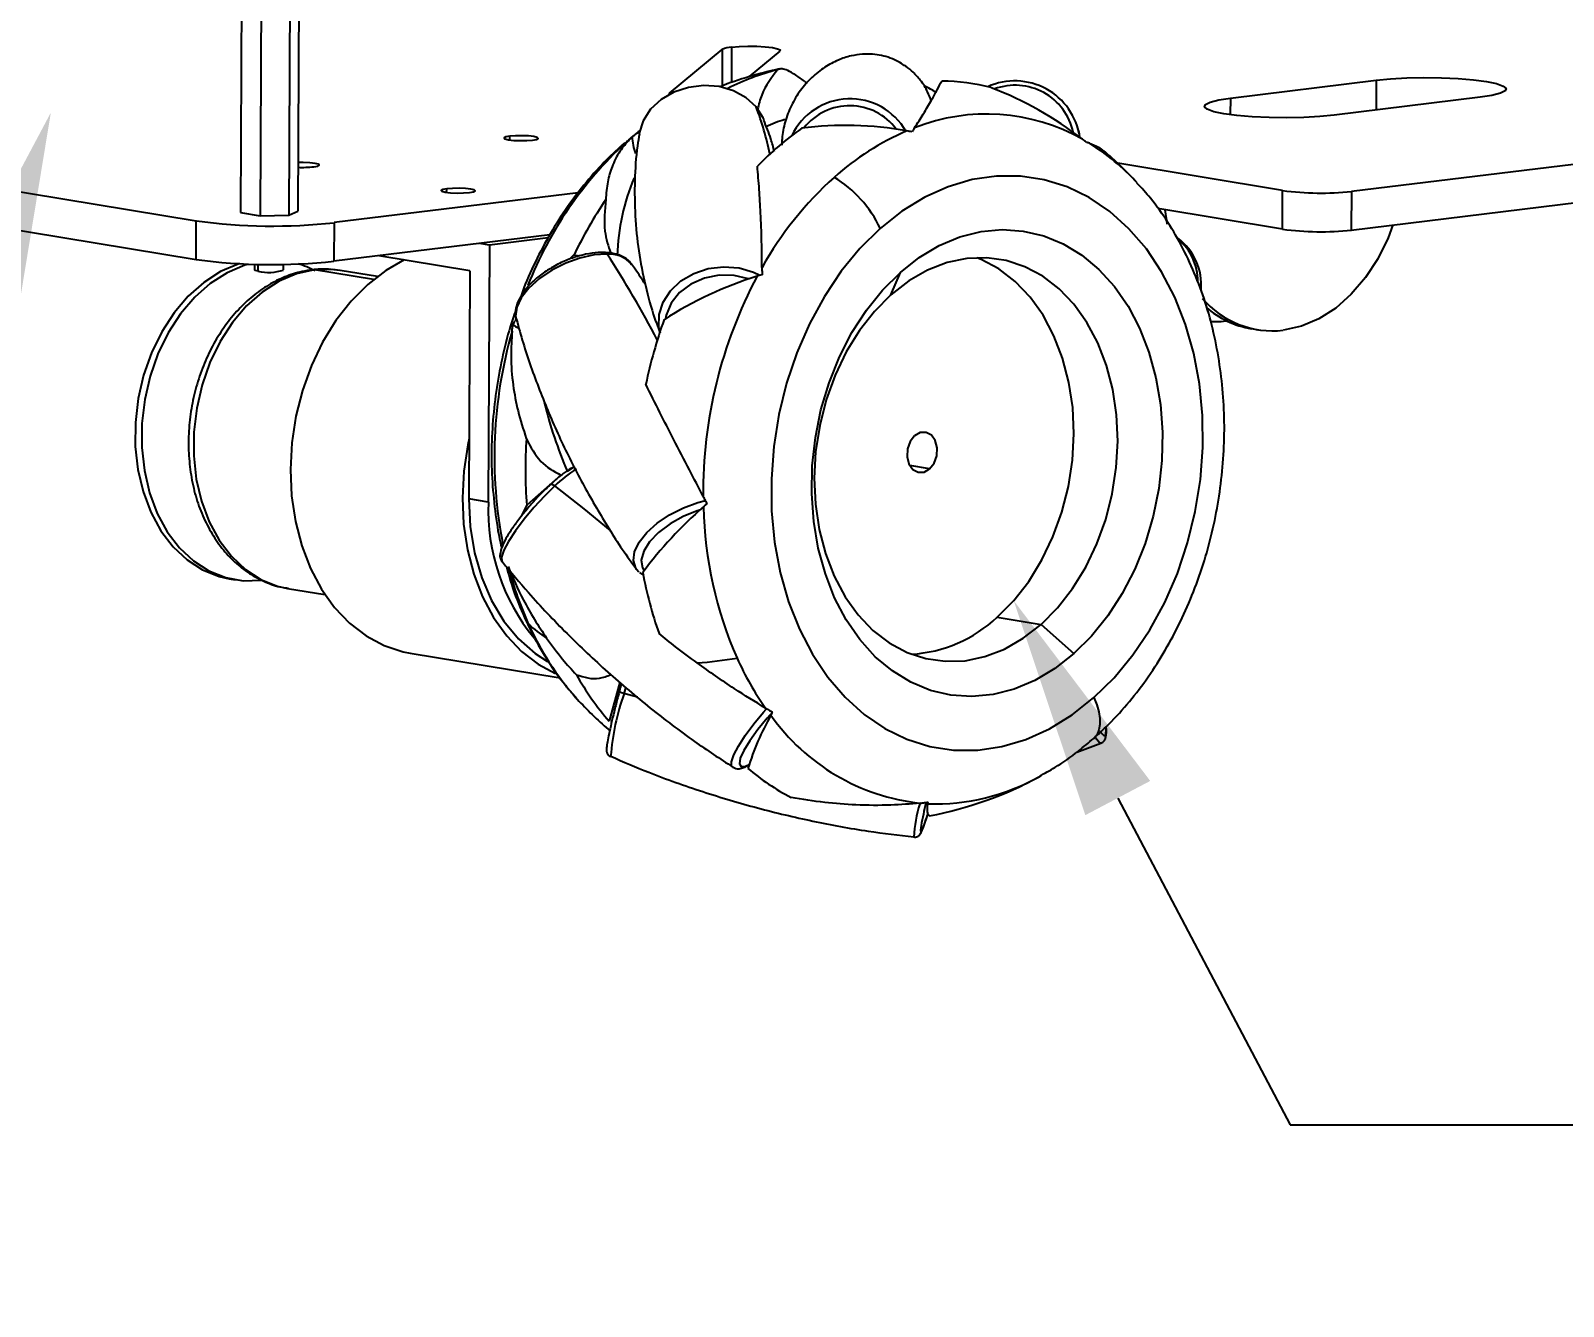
# Model space of a CAD drawing. Header units: inches. Extents: x 2.48 to 6.21, y 4.28 to 6.18.
# Drawn here: x 3.729 to 4.965, y 4.284 to 5.312 of the extents above; entities that cross this region are included whole.
import ezdxf
from ezdxf import colors
from ezdxf.entities.mleader import LeaderData, LeaderLine
from ezdxf.math import Vec2, Vec3

# ---------------------------------------------------------------- set-up
doc = ezdxf.new("R2010")
doc.units = ezdxf.units.IN
doc.header["$MEASUREMENT"] = 0

msp = doc.modelspace()

# ---------------------------------------------------------------- linework, layer by layer
at = {"color": 7, "linetype": 'Continuous', "lineweight": 25}
for p, q in [((3.8999, 5.5427), (3.8981, 5.1656)), ((3.9156, 5.5401), (3.9138, 5.163)), ((3.9387, 5.5363), (3.9369, 5.1635)), ((3.9461, 5.5351), (3.9444, 5.1667)), ((3.0249, 5.2971), (3.8624, 5.1589)), ((4.2441, 5.2618), (4.2865, 5.297)), ((4.3331, 5.2957), (4.3084, 5.2752)), ((3.0248, 5.2659), (3.8623, 5.1278)), ((4.6964, 5.2579), (4.814, 5.2723)), ((4.2438, 5.2612), (4.2441, 5.2618)), ((4.8978, 5.2585), (4.7801, 5.2441)), ((4.7941, 5.1827), (5.3235, 5.2474)), ((4.2198, 5.2309), (4.2171, 5.2291)), ((4.7385, 5.1834), (4.6055, 5.2053)), ((4.7939, 5.1515), (5.3234, 5.2162)), ((4.1704, 5.1816), (3.9736, 5.1575)), ((4.7384, 5.1522), (4.7385, 5.1834)), ((4.7941, 5.1827), (4.7939, 5.1515)), ((4.7384, 5.1522), (4.6379, 5.1688)), ((3.8623, 5.1278), (3.8624, 5.1589)), ((3.8981, 5.1656), (3.9138, 5.163)), ((3.9138, 5.163), (3.9369, 5.1635)), ((3.9369, 5.1635), (3.9444, 5.1667)), ((3.9736, 5.1575), (3.9734, 5.1263)), ((4.1476, 5.1476), (3.9734, 5.1263)), ((4.1463, 5.1452), (4.0989, 5.1394)), ((4.0831, 5.1186), (4.0096, 5.1307)), ((4.0989, 5.1394), (4.0911, 5.1407)), ((4.0989, 5.1394), (4.0979, 4.9321)), ((4.1667, 5.1311), (4.1636, 5.1282)), ((4.1715, 5.1305), (4.1667, 5.1311)), ((3.9092, 5.1239), (3.9092, 5.1194)), ((3.9328, 5.1193), (3.9328, 5.1238)), ((4.0084, 5.114), (3.9783, 5.119)), ((4.0831, 5.1186), (4.0822, 4.9347)), ((4.4226, 5.0993), (4.4302, 5.1173)), ((4.7133, 5.072), (4.7186, 5.0711)), ((4.1671, 4.9607), (4.1616, 4.9568)), ((4.1565, 4.954), (4.1289, 4.9296)), ((4.0979, 4.9321), (4.0822, 4.9347)), ((3.8889, 4.8704), (3.8941, 4.8695)), ((4.2193, 4.8758), (4.2174, 4.8779)), ((4.2199, 4.8753), (4.2232, 4.8729)), ((3.936, 4.8626), (3.9661, 4.8577)), ((4.5083, 4.8394), (4.5437, 4.8335)), ((4.5437, 4.8335), (4.5701, 4.81)), ((4.0349, 4.8104), (4.1558, 4.7905)), ((4.2039, 4.787), (4.1953, 4.7555)), ((4.1686, 4.7745), (4.171, 4.7718)), ((4.5725, 4.7305), (4.5919, 4.7379))]:
    msp.add_line(p, q, dxfattribs=at)
at = {"color": 8, "linetype": 'Continuous', "lineweight": 25}
for p, q in [((4.2865, 5.297), (4.2864, 5.2677)), ((4.2941, 5.2989), (4.294, 5.2705)), ((4.814, 5.2723), (4.8139, 5.2482)), ((4.2441, 5.2618), (4.2441, 5.261)), ((4.6964, 5.2579), (4.6963, 5.2445)), ((4.2199, 5.2313), (4.2171, 5.2291)), ((4.1152, 5.2241), (4.1152, 5.2271)), ((4.2058, 5.2199), (4.2084, 5.2217)), ((4.0643, 5.1818), (4.0644, 5.1848)), ((3.9122, 5.1183), (3.9122, 5.1238)), ((3.9558, 5.1194), (3.9578, 5.1194)), ((4.0053, 5.1116), (3.9578, 5.1194)), ((4.1203, 5.0806), (4.1195, 5.078)), ((4.4538, 4.959), (4.4378, 4.9616)), ((4.2034, 4.7788), (4.2028, 4.779)), ((4.2087, 4.783), (4.2073, 4.7778)), ((4.2181, 4.775), (4.2073, 4.7778))]:
    msp.add_line(p, q, dxfattribs=at)
at = {"color": 7, "linetype": 'Continuous', "lineweight": 25, "flags": 128}
for points in [[(4.2941, 5.2989), (4.3002, 5.2995), (4.3072, 5.2997), (4.3144, 5.2996), (4.3213, 5.2992), (4.327, 5.2986), (4.3311, 5.2977), (4.3332, 5.2967), (4.3331, 5.2957)], [(4.3139, 5.2508), (4.3058, 5.2582), (4.2956, 5.2638), (4.284, 5.2671), (4.2717, 5.2681), (4.2593, 5.2665), (4.2475, 5.2626), (4.2372, 5.2566), (4.2287, 5.2488), (4.2228, 5.2396), (4.2196, 5.2296), (4.2195, 5.2291)], [(4.814, 5.2723), (4.8256, 5.2734), (4.8386, 5.2741), (4.8525, 5.2744), (4.8666, 5.2742), (4.8801, 5.2736), (4.8925, 5.2726), (4.903, 5.2712), (4.9111, 5.2695), (4.9165, 5.2676), (4.9188, 5.2656), (4.918, 5.2636), (4.9141, 5.2617), (4.9072, 5.26), (4.8978, 5.2585)], [(4.7801, 5.2441), (4.7686, 5.243), (4.7556, 5.2423), (4.7417, 5.242), (4.7276, 5.2422), (4.714, 5.2428), (4.7017, 5.2439), (4.6912, 5.2453), (4.6831, 5.2469), (4.6777, 5.2488), (4.6754, 5.2508), (4.6762, 5.2528), (4.6801, 5.2547), (4.687, 5.2565), (4.6964, 5.2579)], [(4.3203, 5.2402), (4.3195, 5.2419), (4.3139, 5.2508)], [(4.1152, 5.2271), (4.112, 5.2265), (4.1106, 5.2257), (4.1113, 5.225), (4.1141, 5.2243), (4.1184, 5.2238), (4.1236, 5.2236), (4.1289, 5.2237), (4.1335, 5.224)], [(4.1335, 5.224), (4.1368, 5.2246), (4.1381, 5.2254), (4.1374, 5.2261), (4.1347, 5.2268), (4.1304, 5.2273), (4.1252, 5.2275), (4.1198, 5.2274), (4.1152, 5.2271)], [(3.9571, 5.2025), (3.9603, 5.2031), (3.9616, 5.2038), (3.9609, 5.2046), (3.9582, 5.2052), (3.9539, 5.2057), (3.9487, 5.2059), (3.9446, 5.2059)], [(4.5863, 4.7745), (4.6027, 4.7906), (4.6178, 4.809), (4.6315, 4.8293), (4.6434, 4.8513), (4.6536, 4.8746), (4.6619, 4.8992), (4.6681, 4.9245), (4.6722, 4.9503), (4.6742, 4.9763), (4.6739, 5.0021), (4.6715, 5.0275), (4.6669, 5.052), (4.6602, 5.0754), (4.6515, 5.0975), (4.6409, 5.1178), (4.6286, 5.1362), (4.6146, 5.1524), (4.5992, 5.1663), (4.5825, 5.1776), (4.5648, 5.1862), (4.5463, 5.192), (4.5272, 5.195), (4.5078, 5.195), (4.4882, 5.1921), (4.4688, 5.1864), (4.4499, 5.1779), (4.4315, 5.1666), (4.414, 5.1528)], [(4.0644, 5.1848), (4.0611, 5.1842), (4.0598, 5.1834), (4.0605, 5.1827), (4.0632, 5.182), (4.0675, 5.1815), (4.0727, 5.1813), (4.078, 5.1814), (4.0827, 5.1817)], [(4.0827, 5.1817), (4.0859, 5.1823), (4.0873, 5.1831), (4.0865, 5.1838), (4.0838, 5.1845), (4.0795, 5.185), (4.0743, 5.1852), (4.069, 5.1851), (4.0644, 5.1848)], [(4.6455, 5.1562), (4.645, 5.1591), (4.6437, 5.1678)], [(4.8274, 5.1556), (4.8235, 5.1453), (4.8152, 5.1284), (4.8053, 5.1131), (4.7939, 5.0997), (4.7813, 5.0886), (4.7677, 5.0799), (4.7536, 5.0739), (4.7391, 5.0707)], [(4.414, 5.1528), (4.3976, 5.1366), (4.3825, 5.1183), (4.3689, 5.098), (4.3569, 5.076), (4.3467, 5.0526), (4.3384, 5.0281), (4.3322, 5.0028), (4.3281, 4.977), (4.3262, 4.951), (4.3264, 4.9252), (4.3288, 4.8998), (4.3334, 4.8753), (4.3401, 4.8518), (4.3488, 4.8298), (4.3594, 4.8095), (4.3717, 4.7911), (4.3857, 4.7748), (4.4011, 4.761), (4.4178, 4.7497), (4.4355, 4.7411), (4.454, 4.7352), (4.4731, 4.7323), (4.4926, 4.7323), (4.5121, 4.7351), (4.5315, 4.7409), (4.5504, 4.7494), (4.5688, 4.7607), (4.5863, 4.7745)], [(4.4302, 5.1173), (4.4455, 5.1293), (4.4616, 5.1389), (4.4783, 5.1459), (4.4953, 5.1502), (4.5124, 5.1519), (4.5293, 5.1507), (4.5458, 5.1469), (4.5616, 5.1404), (4.5765, 5.1313), (4.5903, 5.1198), (4.6028, 5.106), (4.6138, 5.0901), (4.6231, 5.0723), (4.6307, 5.053), (4.6363, 5.0324), (4.6399, 5.0108), (4.6415, 4.9885), (4.6411, 4.9658), (4.6386, 4.9431), (4.6341, 4.9207), (4.6276, 4.8989), (4.6192, 4.8781), (4.6092, 4.8585), (4.5975, 4.8404), (4.5844, 4.8242), (4.5701, 4.81)], [(3.8974, 5.1244), (3.8962, 5.124), (3.882, 5.118), (3.8685, 5.1093), (3.8559, 5.0981), (3.8445, 5.0848), (3.8345, 5.0695), (3.8263, 5.0526), (3.8199, 5.0345), (3.8156, 5.0156), (3.8133, 4.9964), (3.8132, 4.9771), (3.8153, 4.9584), (3.8195, 4.9406), (3.8257, 4.924), (3.8338, 4.9091), (3.8436, 4.8962), (3.8549, 4.8856), (3.8674, 4.8776), (3.8809, 4.8722), (3.8889, 4.8704)], [(3.9046, 5.124), (3.9014, 5.1231), (3.8873, 5.1171), (3.8737, 5.1084), (3.8611, 5.0973), (3.8497, 5.0839), (3.8398, 5.0686), (3.8315, 5.0517), (3.8252, 5.0336), (3.8208, 5.0148), (3.8185, 4.9955), (3.8184, 4.9763), (3.8205, 4.9575), (3.8247, 4.9397), (3.8309, 4.9231), (3.839, 4.9083), (3.8488, 4.8954), (3.8601, 4.8848), (3.8726, 4.8767), (3.8861, 4.8713), (3.9002, 4.8688), (3.9147, 4.8691)], [(3.9122, 5.1183), (3.9098, 5.1189), (3.9092, 5.1194)], [(4.0299, 5.1274), (4.0153, 5.119), (4.0007, 5.1077), (3.9873, 5.0942), (3.975, 5.0786), (3.9643, 5.0612), (3.9552, 5.0423), (3.948, 5.0222), (3.9427, 5.0013), (3.9395, 4.9799), (3.9383, 4.9584), (3.9393, 4.9372), (3.9423, 4.9166), (3.9474, 4.897), (3.9545, 4.8786), (3.9634, 4.8619), (3.9739, 4.8471), (3.986, 4.8345), (3.9994, 4.8243), (4.0139, 4.8166), (4.0291, 4.8115), (4.0349, 4.8104)], [(4.5437, 4.8335), (4.557, 4.8469), (4.5691, 4.8624), (4.5797, 4.8796), (4.5887, 4.8984), (4.5959, 4.9182), (4.6011, 4.9389), (4.6043, 4.9601), (4.6055, 4.9814), (4.6045, 5.0024), (4.6015, 5.0229), (4.5965, 5.0423), (4.5895, 5.0605), (4.5807, 5.077), (4.5702, 5.0916), (4.5582, 5.1042), (4.545, 5.1143), (4.5307, 5.1219), (4.5156, 5.1269), (4.4999, 5.1291), (4.4839, 5.1285), (4.4679, 5.1252), (4.4522, 5.1191), (4.437, 5.1105), (4.4226, 5.0993)], [(4.5083, 4.8394), (4.5216, 4.8528), (4.5337, 4.8682), (4.5444, 4.8855), (4.5533, 4.9042), (4.5605, 4.9241), (4.5657, 4.9448), (4.569, 4.966), (4.5701, 4.9872), (4.5692, 5.0083), (4.5661, 5.0287), (4.5611, 5.0481), (4.5541, 5.0663), (4.5453, 5.0828), (4.5348, 5.0975), (4.5229, 5.11), (4.5096, 5.1201), (4.4953, 5.1278), (4.4918, 5.1292)], [(4.5701, 4.81), (4.5548, 4.798), (4.5387, 4.7884), (4.522, 4.7814), (4.505, 4.7771), (4.4879, 4.7754), (4.471, 4.7765), (4.4545, 4.7804), (4.4387, 4.7869), (4.4238, 4.796), (4.41, 4.8075), (4.3975, 4.8213), (4.3865, 4.8372), (4.3772, 4.8549), (4.3697, 4.8743), (4.364, 4.8949), (4.3604, 4.9165), (4.3588, 4.9388), (4.3592, 4.9615), (4.3617, 4.9842), (4.3662, 5.0066), (4.3727, 5.0284), (4.3811, 5.0492), (4.3911, 5.0688), (4.4028, 5.0868), (4.4159, 5.1031), (4.4302, 5.1173)], [(4.4226, 5.0993), (4.4093, 5.0859), (4.3972, 5.0705), (4.3865, 5.0533), (4.3776, 5.0345), (4.3704, 5.0147), (4.3652, 4.9939), (4.3619, 4.9728), (4.3608, 4.9515), (4.3617, 4.9304), (4.3648, 4.91), (4.3698, 4.8906), (4.3768, 4.8724), (4.3856, 4.8559), (4.3961, 4.8412), (4.4081, 4.8287), (4.4213, 4.8186), (4.4356, 4.811), (4.4507, 4.806), (4.4664, 4.8038), (4.4824, 4.8043), (4.4984, 4.8077), (4.5141, 4.8137), (4.5293, 4.8224), (4.5437, 4.8335)], [(4.0825, 4.9833), (4.0814, 4.9784), (4.0782, 4.957), (4.077, 4.9356), (4.078, 4.9143), (4.081, 4.8937), (4.0861, 4.8741), (4.0932, 4.8557), (4.1021, 4.839), (4.1127, 4.8243), (4.1247, 4.8116), (4.1381, 4.8014), (4.152, 4.7939)], [(4.4417, 4.9856), (4.4381, 4.981), (4.436, 4.975), (4.4356, 4.9687), (4.4371, 4.9629), (4.4403, 4.9585), (4.4445, 4.9562), (4.4493, 4.9564), (4.4538, 4.959)], [(4.4538, 4.959), (4.4574, 4.9636), (4.4596, 4.9695), (4.4599, 4.9759), (4.4584, 4.9817), (4.4553, 4.9861), (4.451, 4.9883), (4.4462, 4.9882), (4.4417, 4.9856)], [(4.1476, 4.9458), (4.1478, 4.9462), (4.1481, 4.9464), (4.1485, 4.9465), (4.149, 4.9465), (4.1496, 4.9464), (4.1502, 4.9461), (4.1509, 4.9457), (4.1516, 4.9452)], [(4.0822, 4.9347), (4.0833, 4.9126), (4.0868, 4.8913), (4.0926, 4.8712), (4.1005, 4.8527), (4.1105, 4.8361), (4.1223, 4.8218), (4.1357, 4.8101), (4.1456, 4.8037)], [(4.1289, 4.9296), (4.1258, 4.9236), (4.1247, 4.9212)], [(4.4538, 4.6792), (4.4536, 4.6792), (4.4531, 4.6794), (4.4527, 4.68), (4.4524, 4.6811), (4.4522, 4.6825), (4.4522, 4.6843), (4.4522, 4.6865), (4.4523, 4.689)]]:
    msp.add_lwpolyline(points, dxfattribs=at)
at = {"color": 8, "linetype": 'Continuous', "lineweight": 25, "flags": 128}
for points in [[(4.1937, 5.132), (4.1832, 5.1314), (4.1718, 5.1289), (4.1603, 5.1247), (4.1491, 5.1191), (4.1391, 5.1123), (4.1307, 5.1047), (4.1245, 5.0969), (4.1208, 5.0892), (4.1199, 5.0821), (4.1204, 5.0791)], [(3.9578, 5.1194), (3.9433, 5.1162), (3.9291, 5.1102), (3.9156, 5.1015), (3.903, 5.0904), (3.8916, 5.077), (3.8816, 5.0617), (3.8734, 5.0448), (3.867, 5.0267), (3.8627, 5.0079), (3.8604, 4.9886), (3.8603, 4.9694), (3.8624, 4.9506), (3.8666, 4.9328), (3.8728, 4.9162), (3.8809, 4.9014), (3.8907, 4.8885), (3.902, 4.8779), (3.9145, 4.8698), (3.928, 4.8644), (3.936, 4.8626)], [(3.9783, 5.119), (3.9722, 5.1197), (3.9578, 5.1194)], [(4.2362, 5.0692), (4.2354, 5.0733), (4.2356, 5.0835), (4.2388, 5.0934), (4.2448, 5.1026), (4.2532, 5.1105), (4.2636, 5.1165), (4.2753, 5.1204), (4.2877, 5.1219), (4.3001, 5.121), (4.3117, 5.1176), (4.3169, 5.1152)], [(4.3078, 5.1121), (4.2963, 5.1149), (4.2841, 5.1151), (4.2722, 5.1127), (4.2613, 5.1079), (4.2521, 5.101), (4.2453, 5.0924), (4.2414, 5.0829), (4.2408, 5.08)], [(4.1516, 4.9452), (4.1431, 4.9369), (4.1346, 4.9278), (4.1267, 4.9183), (4.1198, 4.909), (4.1143, 4.9005), (4.1105, 4.8933), (4.1086, 4.8878), (4.1088, 4.8843), (4.1091, 4.8838)], [(4.1964, 4.9092), (4.1752, 4.9266), (4.1516, 4.9452)], [(4.2174, 4.8779), (4.2168, 4.8789), (4.2149, 4.885), (4.2159, 4.8921), (4.2195, 4.8998), (4.2257, 4.9076), (4.2341, 4.9152), (4.2441, 4.922), (4.2553, 4.9276), (4.2669, 4.9318), (4.273, 4.9334)], [(4.2683, 4.9256), (4.2664, 4.925), (4.2551, 4.9206), (4.2445, 4.9147), (4.2352, 4.9077), (4.2279, 4.9002), (4.2232, 4.8925), (4.2212, 4.8853), (4.2223, 4.8791), (4.2235, 4.8768)], [(4.5863, 4.7745), (4.5886, 4.7686), (4.5902, 4.763), (4.5911, 4.7577), (4.5911, 4.7528), (4.5903, 4.7486), (4.5888, 4.7449), (4.5865, 4.742), (4.5862, 4.7417)], [(4.2949, 4.7184), (4.2941, 4.7193), (4.2939, 4.7228), (4.2958, 4.7283), (4.2996, 4.7355), (4.3051, 4.744), (4.312, 4.7533), (4.3199, 4.7627), (4.322, 4.7651)], [(4.327, 4.7628), (4.3228, 4.758), (4.3152, 4.7487), (4.3088, 4.7398), (4.304, 4.732), (4.3011, 4.7256), (4.3004, 4.7212), (4.3018, 4.7191), (4.3053, 4.7194), (4.3082, 4.7207)], [(4.592, 4.7466), (4.5926, 4.7455), (4.5946, 4.7436), (4.5958, 4.7447), (4.5963, 4.7489), (4.5962, 4.7507)], [(4.592, 4.7377), (4.5909, 4.738), (4.5887, 4.7408), (4.5878, 4.7425)], [(4.4469, 4.6714), (4.4464, 4.6676), (4.4466, 4.6659), (4.4476, 4.6672), (4.4493, 4.6716), (4.4517, 4.6787), (4.4524, 4.6809)]]:
    msp.add_lwpolyline(points, dxfattribs=at)
at = {"color": 7, "linetype": 'Continuous', "lineweight": 25}
for centre, radius, start, end in [((4.2948, 5.28), 0.0189, 92.2672, 116.0904), ((4.396, 4.9808), 0.3071, 101.8694, 111.2518), ((4.3797, 5.0906), 0.1962, 104.328, 116.8444), ((4.3688, 5.11), 0.1772, 59.4938, 62.7469), ((4.4623, 5.1074), 0.1642, 75.4527, 89.552), ((4.5225, 5.2188), 0.0529, 8.4086, 114.4025), ((4.4003, 4.9972), 0.2881, 52.1499, 69.0213), ((4.3896, 5.2054), 0.0519, 29.6594, 154.5005), ((4.4998, 5.0873), 0.1577, 60.6259, 111.6359), ((4.5018, 5.0214), 0.2605, 125.4661, 135.8242), ((4.3859, 4.9571), 0.2788, 79.7686, 97.2825), ((4.5202, 5.0341), 0.2147, 113.2411, 131.8955), ((4.3704, 5.0385), 0.2445, 130.5101, 131.4788), ((4.2518, 5.2274), 0.0379, 180.9569, 202.0198), ((4.396, 4.9808), 0.3071, 42.8913, 49.8409), ((3.9482, 5.2864), 0.0844, 267.4901, 275.9915), ((4.5689, 4.9803), 0.2873, 131.9543, 150.5821), ((4.3277, 5.1122), 0.0954, 25.2328, 59.0463), ((4.7692, 5.4097), 0.2284, 262.2677, 276.2483), ((4.4822, 4.9793), 0.35, 145.8021, 154.3071), ((3.9239, 5.6115), 0.4568, 262.2677, 276.2483), ((4.625, 5.1069), 0.0479, 355.3748, 52.5719), ((4.7691, 5.3785), 0.2284, 262.2677, 276.2483), ((3.9237, 5.5804), 0.4568, 262.2677, 276.2483), ((3.9206, 5.1562), 0.0389, 257.4193, 288.2584), ((3.9242, 5.0536), 0.0734, 62.457, 74.002), ((4.409, 4.8148), 0.314, 107.4758, 122.6372), ((4.6416, 4.9401), 0.3704, 151.9438, 180.542), ((4.7309, 5.1459), 0.0757, 220.8507, 276.1868), ((4.7263, 5.1467), 0.0759, 229.1534, 260.121), ((4.131, 5.0897), 0.0194, 227.2808, 242.419), ((4.6155, 4.945), 0.3991, 160.3463, 168.1391), ((4.519, 4.959), 0.3912, 176.417, 184.3134), ((4.2603, 4.9259), 0.1625, 177.8156, 219.4069), ((4.489, 4.6782), 0.3315, 131.0354, 143.4972), ((4.5906, 4.9354), 0.3193, 181.2764, 203.844), ((4.5498, 4.9361), 0.3329, 190.4989, 199.2942), ((4.1886, 4.8933), 0.0832, 225.3852, 238.3599), ((4.4322, 4.9207), 0.1114, 273.5602, 313.087), ((4.2317, 5.2294), 0.4283, 274.6219, 278.9696), ((4.5232, 4.9079), 0.2466, 204.3286, 215.1264), ((4.3797, 4.9133), 0.2427, 209.7125, 220.5723), ((4.396, 4.9808), 0.3071, 222.8913, 229.4217), ((3.9113, 3.6663), 1.1502, 75.0847, 75.2884), ((4.5197, 4.6513), 0.2225, 150.6619, 162.6891), ((4.4648, 4.8589), 0.1705, 215.3269, 263.6978), ((4.4272, 4.8586), 0.1852, 229.6205, 242.6296), ((4.396, 4.9808), 0.3071, 280.8508, 298.3759), ((4.7509, 4.6168), 0.3088, 166.3558, 169.8241)]:
    msp.add_arc(centre, radius, start, end, dxfattribs=at)
at = {"color": 8, "linetype": 'Continuous', "lineweight": 25}
for centre, radius, start, end in [((4.5228, 5.2203), 0.0479, 12.1062, 110.3773), ((4.063, 5.1571), 0.2679, 12.0002, 20.4801), ((4.3893, 5.2048), 0.0469, 36.7239, 141.7376), ((4.3682, 5.1362), 0.1089, 106.6864, 115.2006), ((4.4175, 4.9941), 0.309, 132.5694, 158.57), ((4.4851, 5.0644), 0.1849, 42.6241, 58.1372), ((4.3806, 5.1246), 0.1789, 157.2977, 177.9644), ((4.6261, 5.1102), 0.044, 359.9068, 49.7526), ((4.1914, 5.1308), 0.00262, 28.9813, 84.8105), ((4.1954, 5.1078), 0.0243, 41.7383, 94.0246), ((3.5401, 4.7025), 0.7821, 27.4427, 33.3158), ((4.4694, 4.9685), 0.3666, 163.933, 191.1191), ((4.4773, 5.0935), 0.3439, 193.6102, 203.4076), ((4.2222, 4.8729), 0.1011, 121.8277, 134.3467), ((4.3936, 4.9534), 0.2892, 195.2365, 204.362), ((4.3429, 4.9289), 0.2329, 204.0227, 221.5502), ((4.3983, 4.7107), 0.2024, 160.6304, 175.375), ((4.4581, 4.8616), 0.1727, 268.075, 299.2955), ((4.5451, 4.6577), 0.104, 162.4734, 177.5642)]:
    msp.add_arc(centre, radius, start, end, dxfattribs=at)
at = {"color": 7, "linetype": 'Continuous', "lineweight": 25}
for points, knots in [([(4.4334, 5.2842), (4.4319, 5.2852), (4.4285, 5.2875), (4.422, 5.2903), (4.4147, 5.2924), (4.4071, 5.2934), (4.3989, 5.2934), (4.3896, 5.2919), (4.3793, 5.2885), (4.3686, 5.2827), (4.3583, 5.2745), (4.3492, 5.2641), (4.3419, 5.252), (4.3371, 5.2389), (4.3346, 5.228), (4.3347, 5.2217), (4.3347, 5.22)], [0, 0, 0, 0, 0.026842, 0.05939, 0.0925, 0.13021, 0.177108, 0.237607, 0.314466, 0.407114, 0.511404, 0.622207, 0.735584, 0.848849, 0.959868, 1, 1, 1, 1]), ([(4.3312, 5.2807), (4.3263, 5.2744), (4.319, 5.265), (4.316, 5.2527), (4.3151, 5.2487)], [0, 0, 0, 0, 0.678557, 1, 1, 1, 1]), ([(4.3529, 5.2714), (4.3505, 5.2732), (4.3453, 5.277), (4.3394, 5.2803), (4.3344, 5.2819), (4.3323, 5.2811), (4.3312, 5.2807)], [0, 0, 0, 0, 0.229806, 0.499362, 0.739492, 1, 1, 1, 1]), ([(4.4551, 5.2558), (4.4542, 5.2582), (4.4521, 5.2637), (4.4473, 5.2714), (4.4411, 5.2782), (4.4366, 5.2823), (4.4338, 5.284), (4.4334, 5.2842)], [0, 0, 0, 0, 0.242287, 0.567203, 0.795757, 0.9723, 1, 1, 1, 1]), ([(4.3529, 5.2714), (4.3533, 5.2711), (4.354, 5.2706), (4.3546, 5.2699), (4.3549, 5.2697)], [0, 0, 0, 0, 0.560231, 1, 1, 1, 1]), ([(4.4416, 5.2339), (4.4441, 5.2377), (4.4493, 5.2459), (4.4553, 5.2561), (4.4603, 5.2651), (4.4624, 5.2693), (4.4636, 5.2715)], [0, 0, 0, 0, 0.229806, 0.499362, 0.739492, 1, 1, 1, 1]), ([(4.2139, 5.2267), (4.2145, 5.2272), (4.2156, 5.228), (4.2166, 5.2287), (4.2171, 5.2291)], [0, 0, 0, 0, 0.559885, 1, 1, 1, 1]), ([(4.2204, 5.2317), (4.2196, 5.2312), (4.218, 5.2301), (4.2164, 5.2288), (4.2156, 5.2281)], [0, 0, 0, 0, 0.461037, 1, 1, 1, 1]), ([(4.2198, 5.2291), (4.2192, 5.2258), (4.2171, 5.2136), (4.2157, 5.1914), (4.216, 5.163), (4.2188, 5.1346), (4.2242, 5.107), (4.2302, 5.0847), (4.235, 5.0724), (4.2366, 5.0684)], [0, 0, 0, 0, 0.062145, 0.234167, 0.406955, 0.57947, 0.750823, 0.919952, 1, 1, 1, 1]), ([(4.3286, 5.2147), (4.3277, 5.2182), (4.3254, 5.2269), (4.3221, 5.2351), (4.32, 5.2401)], [0, 0, 0, 0, 0.39082, 1, 1, 1, 1]), ([(4.4396, 5.2306), (4.4388, 5.2307), (4.4374, 5.231), (4.4361, 5.2313), (4.4355, 5.2314)], [0, 0, 0, 0, 0.559882, 1, 1, 1, 1]), ([(4.4416, 5.2339), (4.4413, 5.2333), (4.4406, 5.2322), (4.4399, 5.2311), (4.4396, 5.2306)], [0, 0, 0, 0, 0.560231, 1, 1, 1, 1]), ([(4.575, 5.2262), (4.5747, 5.228), (4.5744, 5.2306), (4.5736, 5.2329), (4.5733, 5.2336)], [0, 0, 0, 0, 0.670843, 1, 1, 1, 1]), ([(4.2058, 5.2199), (4.2024, 5.2168), (4.1931, 5.2083), (4.1788, 5.1928), (4.1634, 5.1731), (4.1494, 5.1517), (4.1371, 5.1289), (4.1287, 5.111), (4.125, 5.1006), (4.1243, 5.0985)], [0, 0, 0, 0, 0.09709, 0.268116, 0.439547, 0.611518, 0.78381, 0.956264, 1, 1, 1, 1]), ([(4.2116, 5.2244), (4.2089, 5.2213), (4.2032, 5.2146), (4.1976, 5.2032), (4.1937, 5.1903), (4.193, 5.1809), (4.1926, 5.176)], [0, 0, 0, 0, 0.229806, 0.499362, 0.739492, 1, 1, 1, 1]), ([(4.2116, 5.2244), (4.212, 5.2249), (4.2128, 5.2257), (4.2136, 5.2264), (4.2139, 5.2267)], [0, 0, 0, 0, 0.560231, 1, 1, 1, 1]), ([(4.5803, 5.2221), (4.5798, 5.2226), (4.5787, 5.2235), (4.5776, 5.2243), (4.5772, 5.2247)], [0, 0, 0, 0, 0.559604, 1, 1, 1, 1]), ([(4.5827, 5.2215), (4.5823, 5.2216), (4.5815, 5.2218), (4.5807, 5.222), (4.5803, 5.2221)], [0, 0, 0, 0, 0.560231, 1, 1, 1, 1]), ([(4.5827, 5.2215), (4.5854, 5.2205), (4.5899, 5.2188), (4.5927, 5.2163), (4.5938, 5.2153)], [0, 0, 0, 0, 0.588837, 1, 1, 1, 1]), ([(4.3186, 5.1214), (4.3186, 5.1284), (4.3184, 5.1437), (4.3176, 5.1646), (4.3164, 5.185), (4.3154, 5.1968), (4.3149, 5.203)], [0, 0, 0, 0, 0.229806, 0.499362, 0.739492, 1, 1, 1, 1]), ([(4.5862, 4.7417), (4.5895, 4.7448), (4.5989, 4.7533), (4.6132, 4.7688), (4.6286, 4.7886), (4.6425, 4.8099), (4.6549, 4.8327), (4.6657, 4.8567), (4.6747, 4.8817), (4.6818, 4.9074), (4.6871, 4.9337), (4.6904, 4.9603), (4.6918, 4.987), (4.6912, 5.0136), (4.6885, 5.0398), (4.6839, 5.0655), (4.6774, 5.0904), (4.6688, 5.1142), (4.6584, 5.1368), (4.6462, 5.1579), (4.6337, 5.1756), (4.6247, 5.1854), (4.621, 5.1894)], [0, 0, 0, 0, 0.029185, 0.080594, 0.132125, 0.183818, 0.235608, 0.287447, 0.339304, 0.391174, 0.44306, 0.494972, 0.546921, 0.598918, 0.650974, 0.703092, 0.755264, 0.807457, 0.859615, 0.911661, 0.963495, 1, 1, 1, 1]), ([(4.1926, 5.176), (4.1918, 5.1674), (4.1902, 5.152), (4.1947, 5.1386), (4.1966, 5.1328)], [0, 0, 0, 0, 0.56431, 1, 1, 1, 1]), ([(4.1916, 5.1334), (4.1899, 5.1334), (4.1851, 5.1334), (4.1764, 5.1322), (4.1659, 5.1291), (4.1568, 5.1255), (4.1518, 5.1226), (4.15, 5.1215)], [0, 0, 0, 0, 0.129792, 0.37609, 0.621027, 0.864901, 1, 1, 1, 1]), ([(4.2134, 5.1235), (4.2129, 5.1244), (4.2113, 5.1271), (4.2065, 5.1302), (4.1998, 5.1327), (4.1943, 5.1332), (4.1916, 5.1334)], [0, 0, 0, 0, 0.128693, 0.413645, 0.709972, 1, 1, 1, 1]), ([(3.9558, 5.1194), (3.9531, 5.119), (3.9457, 5.1179), (3.9338, 5.1141), (3.9204, 5.1074), (3.9078, 5.0985), (3.8961, 5.0875), (3.8855, 5.0746), (3.8763, 5.0601), (3.8686, 5.0443), (3.8627, 5.0274), (3.8585, 5.0098), (3.8562, 4.9918), (3.8559, 4.9738), (3.8575, 4.9561), (3.861, 4.939), (3.8665, 4.9229), (3.8738, 4.9081), (3.8827, 4.8948), (3.8932, 4.8835), (3.905, 4.8743), (3.9179, 4.8676), (3.9284, 4.8637), (3.9347, 4.863), (3.9364, 4.8628)], [0, 0, 0, 0, 0.026941, 0.073266, 0.119886, 0.166996, 0.214551, 0.262434, 0.310516, 0.358699, 0.406919, 0.45516, 0.50343, 0.551743, 0.600115, 0.648558, 0.697066, 0.745579, 0.793994, 0.842152, 0.889877, 0.937038, 0.983633, 1, 1, 1, 1]), ([(3.9779, 5.1188), (3.9749, 5.1193), (3.9676, 5.1205), (3.9602, 5.1198), (3.9558, 5.1194)], [0, 0, 0, 0, 0.406955, 1, 1, 1, 1]), ([(4.15, 5.1215), (4.1485, 5.1207), (4.1437, 5.1182), (4.1366, 5.1127), (4.1292, 5.1056), (4.1236, 5.098), (4.1204, 5.0906), (4.1193, 5.0841), (4.1203, 5.0805), (4.1206, 5.0791)], [0, 0, 0, 0, 0.074016, 0.240521, 0.408028, 0.577347, 0.749036, 0.898912, 1, 1, 1, 1]), ([(4.2244, 5.1078), (4.2218, 5.1119), (4.2183, 5.1174), (4.2144, 5.1226), (4.2133, 5.124)], [0, 0, 0, 0, 0.734037, 1, 1, 1, 1]), ([(4.3186, 5.1214), (4.3186, 5.1203), (4.3186, 5.1184), (4.3187, 5.1164), (4.3187, 5.1155)], [0, 0, 0, 0, 0.560231, 1, 1, 1, 1]), ([(4.3187, 5.1155), (4.3179, 5.1153), (4.3166, 5.115), (4.3153, 5.1145), (4.3147, 5.1144)], [0, 0, 0, 0, 0.559604, 1, 1, 1, 1]), ([(4.1202, 5.087), (4.1193, 5.0846), (4.1154, 5.074), (4.1102, 5.0542), (4.1049, 5.028), (4.1016, 5.0014), (4.1002, 4.9747), (4.1008, 4.9481), (4.1036, 4.9219), (4.1063, 4.9041), (4.1086, 4.8955), (4.1087, 4.8951)], [0, 0, 0, 0, 0.039063, 0.175095, 0.311169, 0.447312, 0.583551, 0.719918, 0.856438, 0.993121, 1, 1, 1, 1]), ([(4.1171, 5.07), (4.1167, 5.0633), (4.1157, 5.0487), (4.1175, 5.0272), (4.1215, 5.005), (4.1261, 4.9908), (4.1285, 4.9834)], [0, 0, 0, 0, 0.229806, 0.499362, 0.739492, 1, 1, 1, 1]), ([(4.1171, 5.07), (4.1172, 5.071), (4.1174, 5.0728), (4.1177, 5.0746), (4.1178, 5.0754)], [0, 0, 0, 0, 0.560231, 1, 1, 1, 1]), ([(4.1178, 5.0754), (4.1181, 5.0759), (4.1186, 5.0768), (4.1192, 5.0776), (4.1195, 5.078)], [0, 0, 0, 0, 0.559604, 1, 1, 1, 1]), ([(4.1207, 5.0793), (4.1224, 5.073), (4.1276, 5.0538), (4.1389, 5.0223), (4.1545, 4.9852), (4.1724, 4.9492), (4.1924, 4.9148), (4.2076, 4.8911), (4.2166, 4.8793), (4.2176, 4.8779)], [0, 0, 0, 0, 0.087439, 0.267009, 0.44595, 0.624006, 0.800945, 0.976504, 1, 1, 1, 1]), ([(4.6803, 5.078), (4.6804, 5.0779), (4.685, 5.0773), (4.6896, 5.0779), (4.694, 5.0784)], [0, 0, 0, 0, 0.037912, 1, 1, 1, 1]), ([(4.2712, 4.9366), (4.2675, 4.9438), (4.2595, 4.9594), (4.2477, 4.982), (4.2359, 5.0051), (4.2287, 5.0196), (4.2249, 5.0271)], [0, 0, 0, 0, 0.229806, 0.499362, 0.739492, 1, 1, 1, 1]), ([(4.1285, 4.9834), (4.1321, 4.9767), (4.1391, 4.9632), (4.1507, 4.957), (4.1565, 4.954)], [0, 0, 0, 0, 0.500273, 1, 1, 1, 1]), ([(4.1672, 4.9606), (4.1654, 4.9597), (4.1616, 4.9577), (4.155, 4.9527), (4.1502, 4.9483), (4.1479, 4.9463)], [0, 0, 0, 0, 0.326684, 0.685302, 1, 1, 1, 1]), ([(4.1479, 4.9463), (4.1466, 4.945), (4.1428, 4.9415), (4.1364, 4.9349), (4.1291, 4.9265), (4.1223, 4.9181), (4.1165, 4.91), (4.1119, 4.9025), (4.1086, 4.8958), (4.1073, 4.891), (4.1072, 4.8868), (4.1086, 4.8848), (4.1092, 4.884)], [0, 0, 0, 0, 0.059714, 0.17403, 0.288209, 0.402425, 0.516968, 0.632412, 0.750008, 0.873614, 0.947553, 1, 1, 1, 1]), ([(4.2712, 4.9366), (4.2717, 4.9356), (4.2728, 4.9336), (4.2738, 4.9317), (4.2743, 4.9308)], [0, 0, 0, 0, 0.560231, 1, 1, 1, 1]), ([(4.2743, 4.9308), (4.2737, 4.9304), (4.2727, 4.9295), (4.2718, 4.9287), (4.2713, 4.9283)], [0, 0, 0, 0, 0.559604, 1, 1, 1, 1]), ([(4.1093, 4.884), (4.1162, 4.8757), (4.1327, 4.8557), (4.1611, 4.826), (4.1939, 4.7949), (4.2282, 4.7659), (4.2619, 4.7403), (4.2847, 4.7253), (4.2951, 4.7185)], [0, 0, 0, 0, 0.12962, 0.311561, 0.492442, 0.672259, 0.851, 1, 1, 1, 1]), ([(4.1126, 4.88), (4.1134, 4.8772), (4.1162, 4.866), (4.1232, 4.8475), (4.1335, 4.8248), (4.1458, 4.8038), (4.1575, 4.787), (4.1657, 4.7781), (4.1686, 4.7749)], [0, 0, 0, 0, 0.070823, 0.275668, 0.480378, 0.684648, 0.888087, 1, 1, 1, 1]), ([(4.1138, 4.8803), (4.1177, 4.8711), (4.1263, 4.8509), (4.1383, 4.8325), (4.1449, 4.8225)], [0, 0, 0, 0, 0.452901, 1, 1, 1, 1]), ([(4.1449, 4.8225), (4.1491, 4.8168), (4.1566, 4.8065), (4.1651, 4.7971), (4.1689, 4.793)], [0, 0, 0, 0, 0.560304, 1, 1, 1, 1]), ([(4.2663, 4.8025), (4.2604, 4.8068), (4.25, 4.8145), (4.24, 4.8226), (4.2356, 4.8261)], [0, 0, 0, 0, 0.560304, 1, 1, 1, 1]), ([(4.3215, 4.7661), (4.3131, 4.7712), (4.2944, 4.7826), (4.2762, 4.7955), (4.2663, 4.8025)], [0, 0, 0, 0, 0.452901, 1, 1, 1, 1]), ([(4.1689, 4.793), (4.1751, 4.791), (4.1843, 4.7881), (4.1936, 4.7919), (4.1967, 4.7931)], [0, 0, 0, 0, 0.67496, 1, 1, 1, 1]), ([(4.2053, 4.7858), (4.2051, 4.7851), (4.2044, 4.7828), (4.2038, 4.7805), (4.2034, 4.7789)], [0, 0, 0, 0, 0.32422, 1, 1, 1, 1]), ([(4.2034, 4.7789), (4.2029, 4.777), (4.2015, 4.7717), (4.1993, 4.763), (4.197, 4.7535), (4.1952, 4.7452), (4.1939, 4.7386), (4.1933, 4.7347), (4.1932, 4.7325), (4.1933, 4.7309), (4.1941, 4.729), (4.1951, 4.7277), (4.1961, 4.7273), (4.1965, 4.7271)], [0, 0, 0, 0, 0.074077, 0.215752, 0.357753, 0.500044, 0.643057, 0.788249, 0.865571, 0.924462, 0.953277, 0.981995, 1, 1, 1, 1]), ([(4.3215, 4.7661), (4.3226, 4.7654), (4.3244, 4.7643), (4.3263, 4.7633), (4.3271, 4.7629)], [0, 0, 0, 0, 0.560231, 1, 1, 1, 1]), ([(4.3271, 4.7629), (4.3268, 4.7624), (4.3263, 4.7615), (4.3259, 4.7607), (4.3257, 4.7603)], [0, 0, 0, 0, 0.559604, 1, 1, 1, 1]), ([(4.592, 4.7378), (4.5927, 4.7382), (4.5943, 4.739), (4.5955, 4.7412), (4.5962, 4.7437), (4.5965, 4.7467), (4.5963, 4.7498), (4.5963, 4.7512)], [0, 0, 0, 0, 0.12626, 0.262658, 0.456604, 0.760514, 1, 1, 1, 1]), ([(4.5426, 4.7113), (4.5467, 4.7135), (4.5575, 4.7194), (4.572, 4.7297), (4.5821, 4.7383), (4.5862, 4.7417)], [0, 0, 0, 0, 0.266945, 0.702647, 1, 1, 1, 1]), ([(4.1966, 4.7273), (4.2068, 4.7228), (4.2312, 4.7123), (4.2707, 4.6984), (4.3149, 4.6852), (4.3594, 4.6747), (4.4015, 4.6668), (4.4289, 4.6637), (4.4412, 4.6623)], [0, 0, 0, 0, 0.131231, 0.313523, 0.4947, 0.674794, 0.853828, 1, 1, 1, 1]), ([(4.2952, 4.7185), (4.296, 4.718), (4.298, 4.7169), (4.3014, 4.7173), (4.3046, 4.7182), (4.3073, 4.7198), (4.3084, 4.7205)], [0, 0, 0, 0, 0.179072, 0.433278, 0.752552, 1, 1, 1, 1]), ([(4.4461, 4.6895), (4.4383, 4.6888), (4.4212, 4.6875), (4.3954, 4.6877), (4.3685, 4.6897), (4.3511, 4.6926), (4.3421, 4.6941)], [0, 0, 0, 0, 0.229806, 0.499362, 0.739492, 1, 1, 1, 1]), ([(4.4461, 4.6895), (4.4473, 4.6896), (4.4494, 4.6898), (4.4515, 4.6901), (4.4525, 4.6902)], [0, 0, 0, 0, 0.560231, 1, 1, 1, 1]), ([(4.4525, 4.6902), (4.4524, 4.69), (4.4524, 4.6896), (4.4524, 4.6892), (4.4523, 4.689)], [0, 0, 0, 0, 0.559604, 1, 1, 1, 1]), ([(4.4412, 4.6622), (4.4416, 4.6621), (4.4426, 4.662), (4.4441, 4.6626), (4.4452, 4.6633), (4.446, 4.6642), (4.4468, 4.6653), (4.4477, 4.6672), (4.4492, 4.671), (4.451, 4.6762), (4.4523, 4.6805), (4.4527, 4.6819)], [0, 0, 0, 0, 0.032653, 0.076539, 0.117566, 0.162245, 0.228733, 0.3704, 0.615302, 0.877508, 1, 1, 1, 1])]:
    msp.add_open_spline(points, degree=3, knots=knots, dxfattribs=at)

# ---------------------------------------------------------------- leaders
ml = msp.add_multileader_mtext('Standard')
ml.set_content('1', color=256)
ml.set_leader_properties()
ml.build(insert=Vec2(0, 0))
ml.multileader.update_dxf_attribs({"text_right_attachment_type": 6, "dogleg_length": 0.36, "arrow_head_size": 0.18})
ctx = ml.context
ctx.base_point, ctx.char_height, ctx.arrow_head_size, ctx.landing_gap_size, ctx.plane_origin = Vec3(2.8662, 4.5477), 0.18, 0.18, 0.09, Vec3(3.7451, 5.2462)
ctx.right_attachment, ctx.text_align_type = 6, 2
notes = []
notes.append((ctx, [(0, (1, 1, 0), (3.4662, 4.4217), (-1, 0), 0.36, [(0, [(3.7451, 5.2462)], 0, [])])]))
ctx.mtext.insert, ctx.mtext.alignment, ctx.mtext.flow_direction = Vec3(3.0162, 4.6377), 3, 5
ml = msp.add_multileader_mtext('Standard')
ml.set_content('2', color=256)
ml.set_leader_properties()
ml.build(insert=Vec2(0, 0))
ml.multileader.update_dxf_attribs({"text_right_attachment_type": 6, "dogleg_length": 0.36, "arrow_head_size": 0.18})
ctx = ml.context
ctx.base_point, ctx.char_height, ctx.arrow_head_size, ctx.landing_gap_size, ctx.plane_origin = Vec3(5.1045, 4.43), 0.18, 0.18, 0.09, Vec3(4.5216, 4.8528)
ctx.right_attachment = 6
notes.append((ctx, [(0, (1, 1, 0), (4.7445, 4.43), (1, 0), 0.36, [(0, [(4.5216, 4.8528)], 0, [])])]))
ctx.mtext.insert, ctx.mtext.flow_direction = Vec3(5.1945, 4.52), 5
for ctx, leaders in notes:
    for number, flags, end, landing, length, lines in leaders:
        leader = LeaderData()
        leader.index, (leader.has_last_leader_line, leader.has_dogleg_vector, leader.attachment_direction) = number, flags
        leader.last_leader_point, leader.dogleg_vector, leader.dogleg_length = Vec3(end), Vec3(landing), length
        for number, points, colour, breaks in lines:
            line = LeaderLine()
            line.index, line.vertices, line.color, line.breaks = number, Vec3.list(points), colors.encode_raw_color(colour), breaks
            leader.lines.append(line)
        ctx.leaders.append(leader)

doc.saveas('drawing.dxf')
